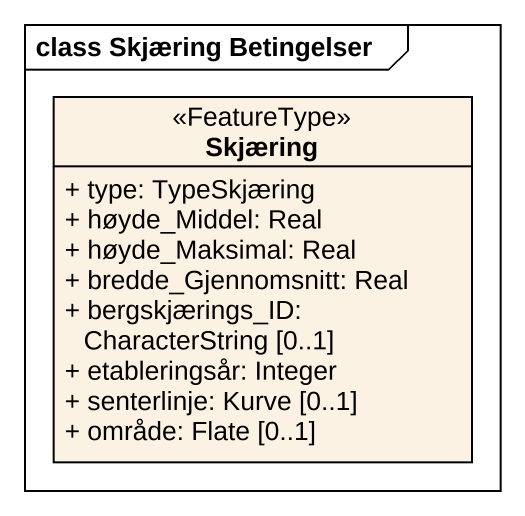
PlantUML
@startuml
mainframe class Skjæring Betingelser
hide circle
hide empty members
skinparam classAttributeIconSize 0
class Skjæring <<FeatureType>> {
  + type: TypeSkjæring
  + høyde_Middel: Real
  + høyde_Maksimal: Real
  + bredde_Gjennomsnitt: Real
  + bergskjærings_ID: CharacterString [0..1]
  + etableringsår: Integer
  + senterlinje: Kurve [0..1]
  + område: Flate [0..1]
}
@enduml
